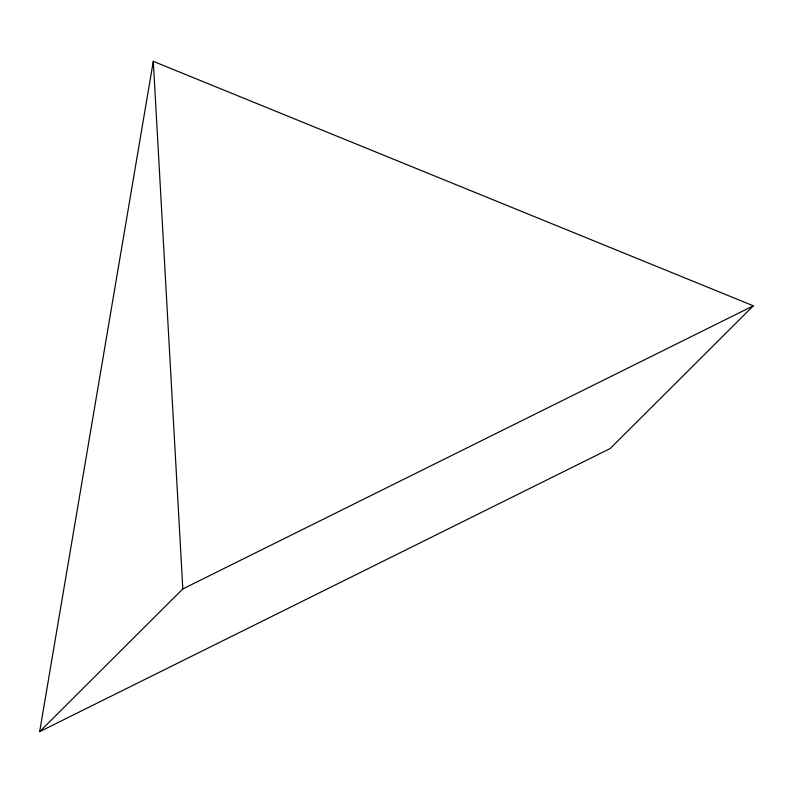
<?xml version="1.0" encoding="UTF-8"?>
<svg xmlns="http://www.w3.org/2000/svg" width="793" height="793" viewBox="0 0 793 793"><rect width="100%" height="100%" fill="white"/><g stroke="black" fill="none" stroke-linecap="round" stroke-linejoin="round"><path stroke-width="1.19" d="M39.65 731.661L153.297 61.339L753.35 305.811L610.174 448.541L39.65 731.661L182.826 588.921L753.35 305.811M153.297 61.339L182.826 588.921"/></g></svg>
